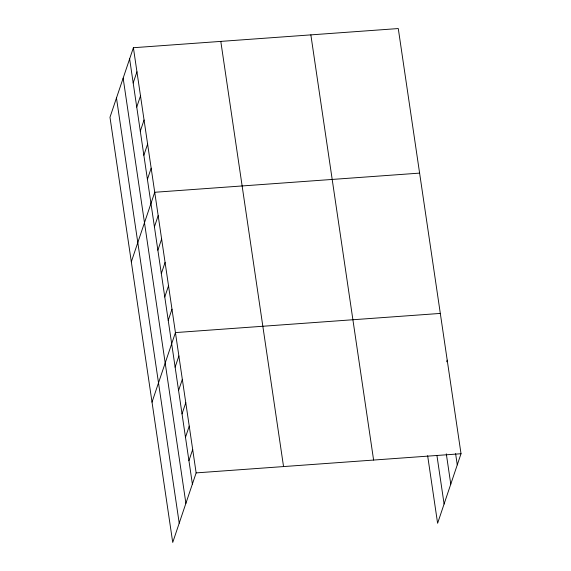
<?xml version="1.0" encoding="UTF-8"?>
<svg xmlns="http://www.w3.org/2000/svg" width="571" height="571" viewBox="0 0 571 571"><rect width="100%" height="100%" fill="white"/><g stroke="black" fill="none" stroke-linecap="round" stroke-linejoin="round"><path stroke-width="0.86" d="M133.393 47.721L109.982 117.269L172.727 542.45L196.138 472.895L133.393 47.721L398.272 28.55L461.018 453.731L437.607 523.279L427.643 455.722M133.186 82.973L136.947 71.81M136.747 107.07L140.502 95.907M140.302 131.159L144.056 120.003M143.856 155.255L147.611 144.092M147.411 179.351L151.165 168.188M131.316 261.832L154.727 192.277L419.606 173.113M154.42 226.83L158.174 215.667M157.867 250.212L161.629 239.049M161.322 273.595L165.076 262.432M164.769 296.984L168.531 285.821M168.224 320.367L171.978 309.204M152.022 402.141L175.433 332.586L440.312 313.422M175.126 367.139L178.88 355.976M178.573 390.521L182.335 379.358M182.028 413.904L185.782 402.741M185.475 437.293L189.237 426.13M188.93 460.676L192.684 449.513M446.679 361.786L447.214 360.187M196.138 472.895L461.018 453.731M455.601 453.631L457.264 464.894M446.301 453.845L450.776 484.158M436.936 455.508L444.095 504.015M310.86 34.874L373.605 460.055M220.799 41.39L283.544 466.571M129.631 58.884L192.384 484.058M123.15 78.148L185.896 503.329M116.47 98.005L179.215 523.179"/></g></svg>
